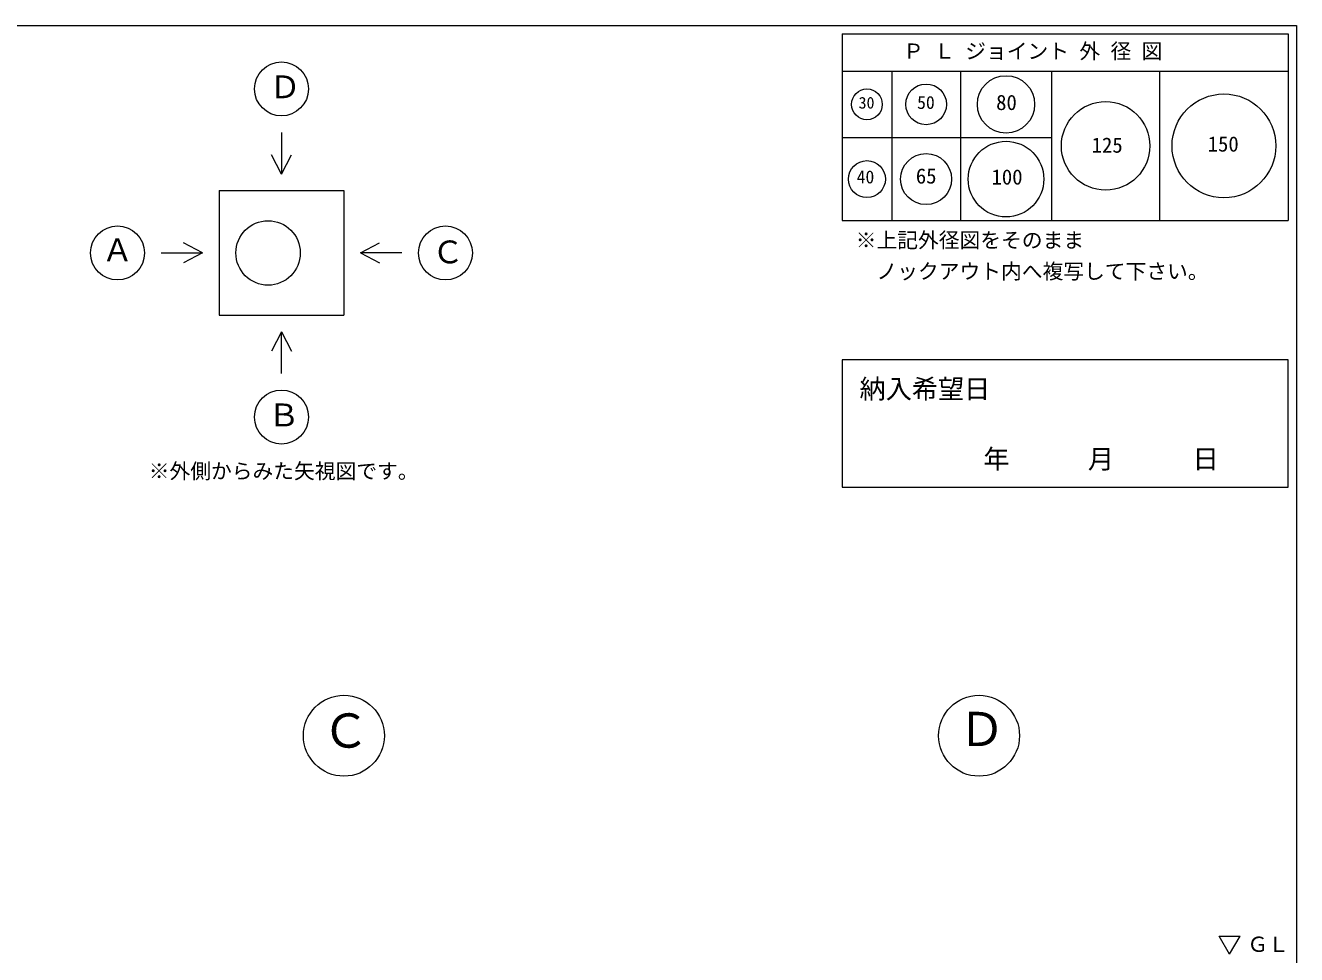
# Model space of a CAD drawing. Units: millimetres, scale not verified. Extents: x -4890 to 18490, y -2334 to 2334.
# Drawn here: x 1827 to 4890, y 97 to 2334 of the extents above; entities that cross this region are included whole.
import ezdxf
from ezdxf.enums import TextEntityAlignment as Align

# ---------------------------------------------------------------- set-up
doc = ezdxf.new("R2010")
doc.units = ezdxf.units.MM
doc.header["$LTSCALE"] = 10
for name, color, linetype, lineweight in [('0-2_waku', 7, 'Continuous', 18), ('0-3_gaikei', 7, 'Continuous', 18), ('0-8_hole', 7, 'Continuous', 18), ('0-E_文字１', 7, 'Continuous', 18)]:
    doc.layers.add(name, color=color, linetype=linetype, lineweight=lineweight)
doc.styles.add('ＭＳ ゴシック', font='')
doc.styles.get('ＭＳ ゴシック').set_extended_font_data('MS Gothic')

msp = doc.modelspace()

# ---------------------------------------------------------------- linework, layer by layer
at = {"layer": '0-2_waku'}
for p, q in [((4889.68, 2333.87), (4889.68, -1941.13)), ((4889.68, 2333.87), (4889.68, -1941.13)), ((3794.68, 2313.87), (3794.68, 1863.87)), ((3794.68, 2313.87), (4869.68, 2313.87)), ((3794.68, 2313.87), (4869.68, 2313.87)), ((3794.68, 2313.87), (4869.68, 2313.87)), ((3794.68, 2313.87), (3794.68, 1863.87)), ((3794.68, 2313.87), (4869.68, 2313.87)), ((3794.68, 2313.87), (4869.68, 2313.87)), ((3794.68, 2313.87), (4869.68, 2313.87)), ((4869.68, 2313.87), (4869.68, 1863.87)), ((4869.68, 2313.87), (4869.68, 1863.87)), ((3794.68, 2223.87), (4869.68, 2223.87)), ((3914.68, 2223.87), (3914.68, 1863.87)), ((4079.68, 2223.87), (4079.68, 1863.87)), ((4299.68, 2223.87), (4299.68, 1863.87)), ((4559.68, 2223.87), (4559.68, 1863.87)), ((3794.68, 2063.87), (4299.68, 2063.87)), ((3794.68, 1863.87), (4869.68, 1863.87)), ((3794.68, 1863.87), (4869.68, 1863.87))]:
    msp.add_line(p, q, dxfattribs=at)
msp.add_lwpolyline([(-1230.32, 2333.87), (4889.68, 2333.87), (4889.68, -1941.13)], dxfattribs=at)
at = {"layer": '0-3_gaikei'}
for p, q in [((2444.29, 2076.09), (2444.29, 1976.09)), ((2444.29, 1976.09), (2420.17, 2022.46)), ((2444.29, 1976.09), (2468.42, 2022.46)), ((2294.29, 1936.09), (2594.29, 1936.09)), ((2294.29, 1936.09), (2294.29, 1636.09)), ((2594.29, 1936.09), (2594.29, 1636.09)), ((2254.29, 1786.09), (2207.92, 1810.21)), ((2634.29, 1786.09), (2680.67, 1810.21)), ((2154.29, 1786.09), (2254.29, 1786.09)), ((2254.29, 1786.09), (2207.92, 1761.96)), ((2294.29, 1636.09), (2594.29, 1636.09)), ((2444.29, 1596.09), (2420.17, 1549.71)), ((2444.29, 1596.09), (2468.42, 1549.71)), ((2444.29, 1496.09), (2444.29, 1596.09))]:
    msp.add_line(p, q, dxfattribs=at)
msp.add_lwpolyline([(2734.29, 1786.09), (2634.29, 1786.09), (2680.67, 1761.96)], dxfattribs=at)
for centre, radius in [((2444.29, 2181.09), 65), ((2049.29, 1786.09), 65), ((2411.96, 1786.09), 77.58), ((2839.29, 1786.09), 65), ((2444.29, 1391.09), 65), ((2594.68, 623.87), 97.5), ((4124.68, 623.87), 97.5)]:
    msp.add_circle(centre, radius, dxfattribs=at)
at = {"layer": '0-8_hole', "lineweight": 5}
msp.add_lwpolyline([(3794.68, 1528.57), (3794.68, 1221.87), (4869.68, 1221.87), (4869.68, 1528.57)], close=True, dxfattribs=at)
msp.add_lwpolyline([(3794.68, 1528.57), (3794.68, 1221.87), (4869.68, 1221.87), (4869.68, 1528.57)], close=True, dxfattribs=at)
at = {"layer": '0-8_hole'}
for centre, radius in [((4189.68, 2143.87), 69), ((3854.68, 2143.87), 37), ((3997.18, 2143.87), 49), ((4429.68, 2043.87), 106.5), ((4714.68, 2043.87), 125), ((4189.68, 1963.87), 91), ((3997.18, 1963.87), 61.5), ((3854.68, 1963.87), 44.5)]:
    msp.add_circle(centre, radius, dxfattribs=at)
at = {"layer": '0-E_文字１'}
for p, q in [((4728.42, 97.94), (4703.22, 140.88)), ((4703.22, 140.88), (4753.63, 140.88)), ((4728.42, 97.94), (4753.63, 140.88))]:
    msp.add_line(p, q, dxfattribs=at)

# ---------------------------------------------------------------- texts
at = {"layer": '0-8_hole', "style": 'ＭＳ ゴシック'}
for s, height, p in [('30', 28.04, (3834.64, 2125.33)), ('50', 31.16, (3975.59, 2123.52)), ('80', 36.66, (4165.87, 2119.18)), ('125', 36.66, (4395.96, 2016.44)), ('150', 36.66, (4675.5, 2019.1)), ('40', 31.16, (3829.96, 1944.27)), ('65', 36.66, (3972.41, 1942.14)), ('100', 36.66, (4154.74, 1939.69)), ('納入希望日', 46.19, (3836.75, 1421.9))]:
    msp.add_text(s, height=height, dxfattribs=at).set_placement(p, align=Align.BOTTOM_LEFT)
at = {"layer": '0-E_文字１', "style": 'ＭＳ ゴシック'}
for s, height, p in [('Ｐ Ｌ ジョイント 外 径 図', 36.66, (3941.61, 2242.69)), ('Ｄ', 54.99, (2415.39, 2142.03)), ('※上記外径図をそのまま', 36.66, (3827.64, 1787.67)), ('Ａ', 54.99, (2011.7, 1749.51)), ('Ｃ', 54.99, (2807.65, 1744.55)), ('\u3000ノックアウト内へ複写して下さい。', 36.66, (3827.64, 1712.67)), ('Ｂ', 54.99, (2412.65, 1352.03)), ('\u3000\u3000\u3000年\u3000\u3000\u3000月\u3000\u3000\u3000日     ', 46.19, (3946.05, 1253.12)), ('※外側からみた矢視図です。', 36.66, (2124.5, 1231.72)), ('Ｃ', 82.48, (2542.31, 570.24)), ('Ｄ', 82.48, (4075.11, 573.96)), ('ＧＬ', 36.66, (4771.22, 92.39))]:
    msp.add_text(s, height=height, dxfattribs=at).set_placement(p, align=Align.BOTTOM_LEFT)

doc.saveas('drawing.dxf')
